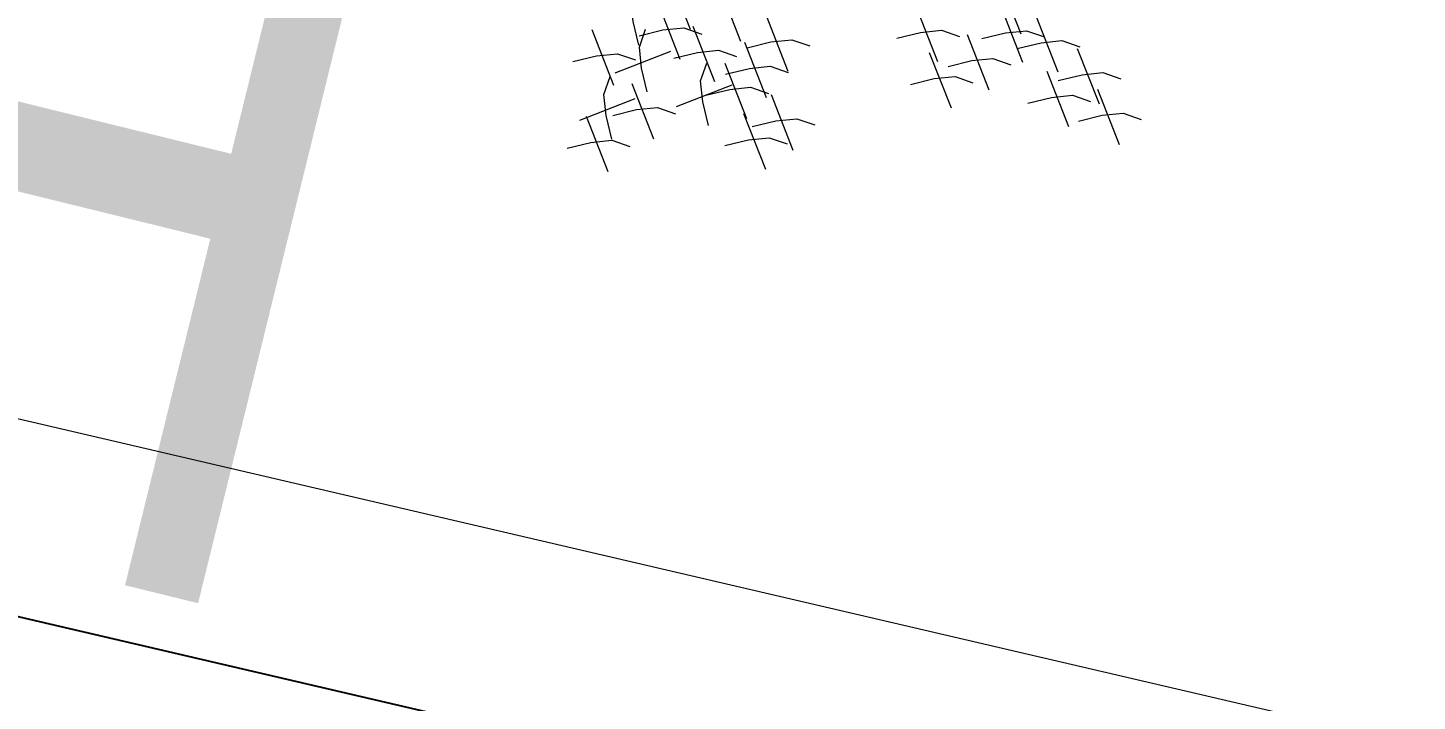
# Model space of a CAD drawing. Header units: millimetres. Extents: x 474016 to 477875, y 2288607 to 2292200.
# Drawn here: x 474236.97 to 474247.8, y 2289460.75 to 2289466 of the extents above; entities that cross this region are included whole.
import ezdxf
from ezdxf.enums import TextEntityAlignment as Align

# ---------------------------------------------------------------- set-up
doc = ezdxf.new("R2010")
doc.units = ezdxf.units.MM
doc.header["$LTSCALE"] = 50
for name, color, linetype, lineweight in [('BANQUETA', 251, 'Continuous', 5), ('EXT', 3, 'Continuous', 5), ('vialidad', 5, 'Continuous', 13)]:
    doc.layers.add(name, color=color, linetype=linetype, lineweight=lineweight)
doc.layers.add('CVL_LOTIF', color=1, linetype='Continuous')
doc.styles.get("Standard").update_dxf_attribs({"font": 'arial.ttf'})

# ---------------------------------------------------------------- blocks, each defined once
blk = doc.blocks.new('Plarbol-031')
for points in [[(1.652925, -1.1066), (1.875275, -1.2597)], [(1.8886, -1.155525), (2.11095, -1.3086)], [(1.898775, -1.32385), (1.9731, -1.2419), (2.04615, -1.180925), (2.129375, -1.1587)], [(2.12365, -1.1714), (2.345975, -1.3245)], [(2.133825, -1.339725), (2.20815, -1.2578), (2.2812, -1.1968), (2.3644, -1.174575)], [(1.730425, -1.20825), (1.952775, -1.361325)], [(1.7406, -1.376575), (1.814925, -1.294625), (1.887975, -1.23365), (1.9712, -1.211425)], [(2.30215, -1.273025), (2.5245, -1.426125)], [(2.312325, -1.441375), (2.38665, -1.359425), (2.4597, -1.29845), (2.542925, -1.2762)], [(2.066475, -1.334025), (2.288825, -1.487125)], [(2.07665, -1.50235), (2.150975, -1.420425), (2.224025, -1.359425), (2.307225, -1.3372)], [(1.410275, -1.422325), (1.6326, -1.575425)], [(1.420425, -1.59065), (1.49475, -1.508725), (1.5678, -1.447725), (1.651025, -1.4255)], [(1.674525, -1.398175), (1.896875, -1.551275)], [(1.6847, -1.566525), (1.759025, -1.484575), (1.832075, -1.4236), (1.9153, -1.40135)], [(1.5786, -1.56145), (1.80095, -1.714525)], [(1.588775, -1.729775), (1.6631, -1.647825), (1.73615, -1.58685), (1.819375, -1.564625)], [(0.620025, -1.84475), (0.84235, -1.99785)], [(0.87285, -1.837775), (1.095175, -1.990875)], [(0.883, -2.006125), (0.957325, -1.924175), (1.030375, -1.863175), (1.1136, -1.84095)], [(0.40085, -1.927975), (0.6232, -2.081075)], [(0.8595, -1.9915), (1.08185, -2.1446)], [(0.869675, -2.15985), (0.944, -2.0779), (1.01705, -2.016925), (1.10025, -1.994675)], [(0.470725, -2.271025), (0.388775, -2.1967), (0.3278, -2.123625), (0.305575, -2.040425)], [(0.4377, -2.066475), (0.660025, -2.21955)], [(0.44785, -2.2348), (0.522175, -2.15285), (0.59525, -2.091875), (0.67845, -2.06965)], [(0.62445, -2.063275), (0.8468, -2.216375)], [(0.634625, -2.231625), (0.70895, -2.149675), (0.782, -2.0887), (0.865225, -2.066475)], [(0.839175, -2.12045), (1.0615, -2.27355)], [(0.84935, -2.2888), (0.92365, -2.20685), (0.996725, -2.145875), (1.079925, -2.123625)], [(1.09265, -2.1211), (1.314975, -2.2742)], [(1.1028, -2.289425), (1.177125, -2.2075), (1.250175, -2.1465), (1.3334, -2.124275)], [(0.62065, -2.42475), (0.5387, -2.350425), (0.477725, -2.277375), (0.455475, -2.19415)], [(0.768025, -2.406325), (0.921125, -2.183975)], [(0.936375, -2.39615), (0.854425, -2.321825), (0.793425, -2.248775), (0.7712, -2.16555)], [(0.4523, -2.4349), (0.6054, -2.212575)], [(1.037375, -2.262125), (1.2597, -2.415225)], [(1.047525, -2.43045), (1.12185, -2.348525), (1.194925, -2.287525), (1.278125, -2.2653)], [(0.25475, -2.332), (0.477075, -2.4851)], [(0.2649, -2.50035), (0.339225, -2.4184), (0.412275, -2.3574), (0.4955, -2.335175)], [(0.54125, -2.432375), (0.763575, -2.585475)], [(0.5514, -2.6007), (0.625725, -2.51875), (0.698775, -2.457775), (0.782, -2.43555)], [(0.4396, -2.702975), (0.5927, -2.48065)], [(0.60795, -2.692825), (0.526, -2.6185), (0.465, -2.54545), (0.442775, -2.462225)], [(0.45295, -2.671225), (0.675275, -2.824325)], [(0.4631, -2.839575), (0.537425, -2.757625), (0.610475, -2.696625), (0.6937, -2.6744)]]:
    blk.add_lwpolyline(points)

msp = doc.modelspace()

# ---------------------------------------------------------------- linework, layer by layer
at = {"layer": 'BANQUETA'}
msp.add_lwpolyline([(474156.614, 2289427.24), (474278.352, 2289398.869, 0.414214), (474280.753, 2289400.363), (474291.875, 2289448.084, 0.414214), (474290.381, 2289450.486), (474168.643, 2289478.857)], format="xyb", dxfattribs=at)
at = {"layer": 'CVL_LOTIF'}
msp.add_lwpolyline([(474241.345, 2289460.373), (474229.171, 2289463.211), (474223.497, 2289438.863), (474235.671, 2289436.026)], close=True, dxfattribs=at)

# ---------------------------------------------------------------- block references
at = {"layer": 'EXT', "xscale": 1.71989999994179, "yscale": 1.71989999994179, "zscale": 1.71989999994179, "rotation": 325.9356466897348}
msp.add_blockref('Plarbol-031', (474243.251, 2289469.553), dxfattribs=at)

# ---------------------------------------------------------------- texts
at = {"layer": 'vialidad', "color": 5, "width": 0.75}
msp.add_text('CHACAH', height=6, rotation=346.1813, dxfattribs=at).set_placement((474226.629, 2289467.478), align=Align.MIDDLE)

doc.saveas('drawing.dxf')
